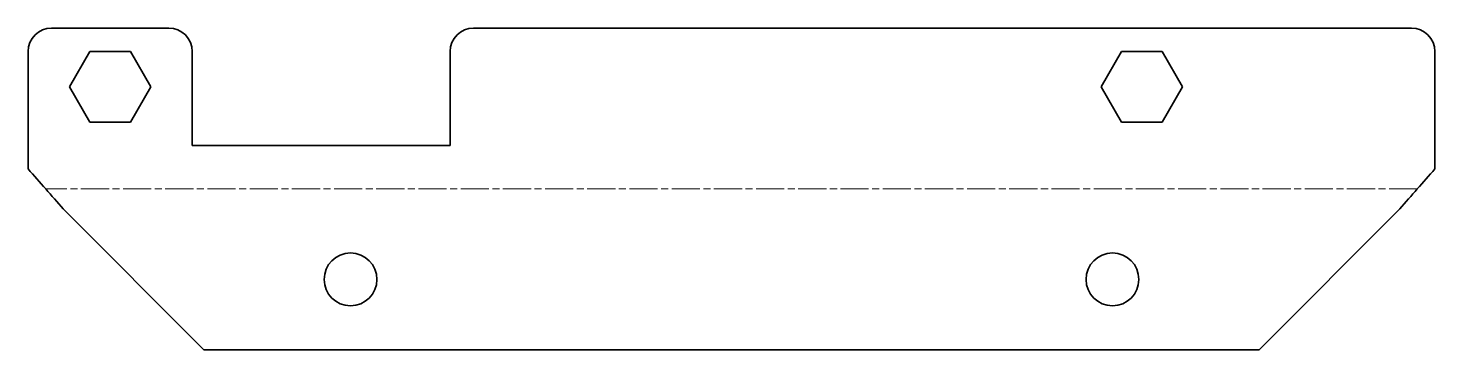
# Model space of a CAD drawing. Header units: inches. Extents: x 0 to 120, y 0 to 27.
import ezdxf

# ---------------------------------------------------------------- set-up
doc = ezdxf.new("R2010")
doc.units = ezdxf.units.IN
doc.header["$MEASUREMENT"] = 0
doc.linetypes.add('Chain', pattern=[13.68, 9.12, -1.14, 2.28, -1.14])
doc.layers.add('SIMUMAK Bend Centerline (ISO)', color=7, linetype='Chain', lineweight=9)
doc.layers.add('SIMUMAK Visible (ISO)', color=7, linetype='Continuous', lineweight=35)

# ---------------------------------------------------------------- blocks, each defined once
blk = doc.blocks.new('CD-IND-30-CSFI2-01_Sheet_CD-IND-30-CSFI2-01')
at = {"layer": 'SIMUMAK Bend Centerline (ISO)', "ltscale": 0.263158}
blk.add_line((58.5, 0), (-58.5, 0), dxfattribs=at)
at = {"layer": 'SIMUMAK Visible (ISO)'}
for p, q in [((-58, 13.7), (-48, 13.7)), ((-22, 13.7), (58, 13.7)), ((-60, 1.7), (-60, 11.7)), ((-56.46, 8.7), (-54.73, 11.7)), ((-54.73, 11.7), (-51.27, 11.7)), ((-51.27, 11.7), (-49.54, 8.7)), ((-46, 3.7), (-46, 11.7)), ((-24, 11.7), (-24, 3.7)), ((31.54, 8.7), (33.27, 11.7)), ((33.27, 11.7), (36.73, 11.7)), ((36.73, 11.7), (38.46, 8.7)), ((60, 11.7), (60, 1.7)), ((-54.73, 5.7), (-56.46, 8.7)), ((-49.54, 8.7), (-51.27, 5.7)), ((33.27, 5.7), (31.54, 8.7)), ((38.46, 8.7), (36.73, 5.7)), ((-51.27, 5.7), (-54.73, 5.7)), ((36.73, 5.7), (33.27, 5.7)), ((-24, 3.7), (-46, 3.7)), ((-45, -13.7), (-57, -1.7)), ((57, -1.7), (45, -13.7)), ((45, -13.7), (-45, -13.7))]:
    blk.add_line(p, q, dxfattribs=at)
for centre in [(-32.5, -7.7), (32.5, -7.7)]:
    blk.add_circle(centre, 2.25, dxfattribs=at)
at = {"layer": 'SIMUMAK Visible (ISO)', "extrusion": (0, 0, -1)}
for centre, start, end in [((58, 11.7), 0, 90), ((48, 11.7), 90, 180), ((22, 11.7), 0, 90), ((-58, 11.7), 90, 180)]:
    blk.add_arc(centre, 2, start, end, dxfattribs=at)
at = {"layer": 'SIMUMAK Visible (ISO)'}
for points in [[(-57, -1.7), (-58, -0.57), (-59, 0.57), (-60, 1.7)], [(60, 1.7), (59, 0.57), (58, -0.57), (57, -1.7)]]:
    blk.add_open_spline(points, degree=3, dxfattribs=at)

msp = doc.modelspace()

# ---------------------------------------------------------------- block references
msp.add_blockref('CD-IND-30-CSFI2-01_Sheet_CD-IND-30-CSFI2-01', (60, 13.7))

doc.saveas('drawing.dxf')
